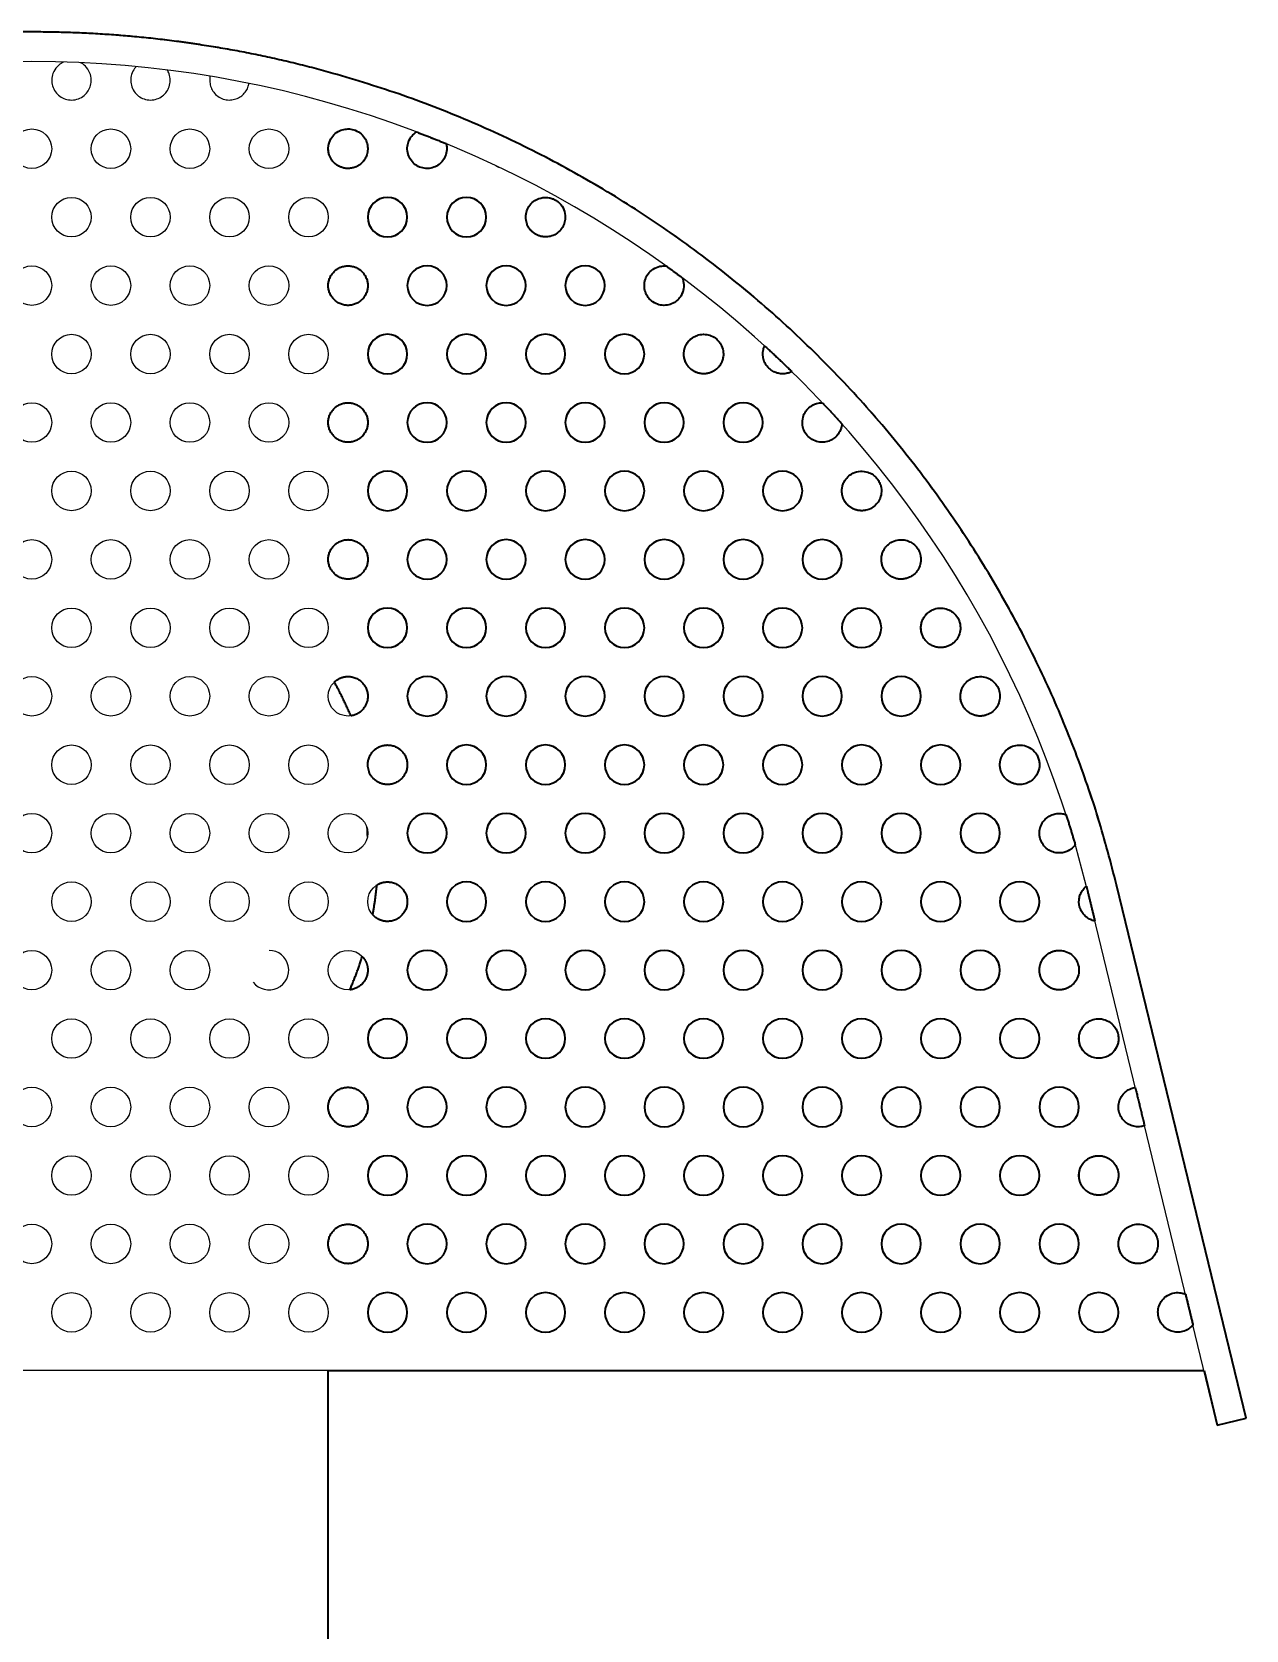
# Model space of a CAD drawing. Header units: millimetres. Extents: x -11 to 757, y -314 to 324.
# Drawn here: x 614.3 to 675.8, y 242.6 to 323.5 of the extents above; entities that cross this region are included whole.
import ezdxf

# ---------------------------------------------------------------- set-up
doc = ezdxf.new("R2010")
doc.units = ezdxf.units.MM
doc.layers.add('Blocks', color=7, linetype='Continuous')
doc.layers.add('Blocks$Inner', color=7, linetype='Continuous', lineweight=25, true_color=0x007f00)
doc.layers.add('Blocks$Outline', color=7, linetype='Continuous', lineweight=35, true_color=0xff3f3f)

# ---------------------------------------------------------------- blocks, each defined once
blk = doc.blocks.new('Anagram Table Lamp Side')
at = {"layer": 'Blocks$Inner'}
for points in [[(202.184, 280.336), (208.03, 256.269), (208.738, 253.354), (207.28, 253), (206.572, 255.915), (200.726, 279.982)], [(206.611, 255.757), (204.553, 255.757), (90.008, 255.757), (87.95, 255.757)], [(162.28, 255.757), (162.28, 62), (148.78, 62)]]:
    blk.add_lwpolyline(points, dxfattribs=at)
for centre in [(147.28, 317.592), (151.28, 317.592), (155.28, 317.592), (159.28, 317.592), (149.28, 314.127), (153.28, 314.127), (157.28, 314.127), (161.28, 314.127), (165.28, 314.127), (169.28, 314.127), (147.28, 310.663), (151.28, 310.663), (155.28, 310.663), (159.28, 310.663), (163.28, 310.663), (167.28, 310.663), (171.28, 310.663), (175.28, 310.663), (149.28, 307.199), (153.28, 307.199), (157.28, 307.199), (161.28, 307.199), (165.28, 307.199), (169.28, 307.199), (173.28, 307.199), (177.28, 307.199), (147.28, 303.735), (151.28, 303.735), (155.28, 303.735), (159.28, 303.735), (163.28, 303.735), (167.28, 303.735), (171.28, 303.735), (175.28, 303.735), (179.28, 303.735), (183.28, 303.735), (149.28, 300.271), (153.28, 300.271), (157.28, 300.271), (161.28, 300.271), (165.28, 300.271), (169.28, 300.271), (173.28, 300.271), (177.28, 300.271), (181.28, 300.271), (185.28, 300.271), (147.28, 296.807), (151.28, 296.807), (155.28, 296.807), (159.28, 296.807), (163.28, 296.807), (167.28, 296.807), (171.28, 296.807), (175.28, 296.807), (179.28, 296.807), (183.28, 296.807), (187.28, 296.807), (149.28, 293.343), (153.28, 293.343), (157.28, 293.343), (161.28, 293.343), (165.28, 293.343), (169.28, 293.343), (173.28, 293.343), (177.28, 293.343), (181.28, 293.343), (185.28, 293.343), (189.28, 293.343), (147.28, 289.879), (151.28, 289.879), (155.28, 289.879), (159.28, 289.879), (163.28, 289.879), (167.28, 289.879), (171.28, 289.879), (175.28, 289.879), (179.28, 289.879), (183.28, 289.879), (187.28, 289.879), (191.28, 289.879), (149.28, 286.415), (153.28, 286.415), (157.28, 286.415), (161.28, 286.415), (165.28, 286.415), (169.28, 286.415), (173.28, 286.415), (177.28, 286.415), (181.28, 286.415), (185.28, 286.415), (189.28, 286.415), (193.28, 286.415), (147.28, 282.951), (151.28, 282.951), (155.28, 282.951), (159.28, 282.951), (163.28, 282.951), (167.28, 282.951), (171.28, 282.951), (175.28, 282.951), (179.28, 282.951), (183.28, 282.951), (187.28, 282.951), (191.28, 282.951), (195.28, 282.951), (149.28, 279.486), (153.28, 279.486), (157.28, 279.486), (161.28, 279.486), (165.28, 279.486), (169.28, 279.486), (173.28, 279.486), (177.28, 279.486), (181.28, 279.486), (185.28, 279.486), (189.28, 279.486), (193.28, 279.486), (197.28, 279.486), (147.28, 276.022), (151.28, 276.022), (155.28, 276.022), (163.28, 276.022), (167.28, 276.022), (171.28, 276.022), (175.28, 276.022), (179.28, 276.022), (183.28, 276.022), (187.28, 276.022), (191.28, 276.022), (195.28, 276.022), (149.28, 272.558), (153.28, 272.558), (157.28, 272.558), (161.28, 272.558), (165.28, 272.558), (169.28, 272.558), (173.28, 272.558), (177.28, 272.558), (181.28, 272.558), (185.28, 272.558), (189.28, 272.558), (193.28, 272.558), (197.28, 272.558), (147.28, 269.094), (151.28, 269.094), (155.28, 269.094), (159.28, 269.094), (163.28, 269.094), (167.28, 269.094), (171.28, 269.094), (175.28, 269.094), (179.28, 269.094), (183.28, 269.094), (187.28, 269.094), (191.28, 269.094), (195.28, 269.094), (199.28, 269.094), (149.28, 265.63), (153.28, 265.63), (157.28, 265.63), (161.28, 265.63), (165.28, 265.63), (169.28, 265.63), (173.28, 265.63), (177.28, 265.63), (181.28, 265.63), (185.28, 265.63), (189.28, 265.63), (193.28, 265.63), (197.28, 265.63), (147.28, 262.166), (151.28, 262.166), (155.28, 262.166), (159.28, 262.166), (163.28, 262.166), (167.28, 262.166), (171.28, 262.166), (175.28, 262.166), (179.28, 262.166), (183.28, 262.166), (187.28, 262.166), (191.28, 262.166), (195.28, 262.166), (199.28, 262.166), (149.28, 258.702), (153.28, 258.702), (157.28, 258.702), (161.28, 258.702), (165.28, 258.702), (169.28, 258.702), (173.28, 258.702), (177.28, 258.702), (181.28, 258.702), (185.28, 258.702), (189.28, 258.702), (193.28, 258.702), (197.28, 258.702), (201.28, 258.702)]:
    blk.add_circle(centre, 1, dxfattribs=at)
at = {"layer": 'Blocks$Inner', "extrusion": (0, 0, -1)}
blk.add_arc((-147.28, 267), 56.5, 13.65302, 166.34698, dxfattribs=at)
at = {"layer": 'Blocks$Inner'}
for centre, radius, start, end in [((147.28, 267), 55, 13.65302, 166.34698), ((163.28, 317.592), 1, 166.50423, 338.39577), ((173.28, 314.127), 1, 206.87813, 275.3512), ((181.28, 307.199), 1, 119.77134, 339.78042), ((189.28, 300.271), 1, 164.36678, 272.40344), ((191.28, 296.807), 1, 133.01935, 295.21043), ((193.28, 293.343), 1, 120.8492, 298.74775), ((195.28, 289.879), 1, 126.01472, 284.95395), ((197.28, 286.415), 1, 151.20193, 251.23969), ((147.28, 282.004), 17, 2.56929, 4.19914), ((159.28, 276.022), 1, 217.5707, 89.46977), ((199.28, 276.022), 1, 83.79289, 303.51315), ((201.28, 272.558), 1, 155.47456, 231.83147), ((201.28, 265.63), 1, 45.52245, 341.78359), ((203.28, 262.166), 1, 119.70808, 267.59795)]:
    blk.add_arc(centre, radius, start, end, dxfattribs=at)
for points, knots in [([(148.89, 321.976), (148.872, 321.969), (148.821, 321.949), (148.545, 321.774), (148.341, 321.46), (148.264, 321.104), (148.303, 320.771), (148.447, 320.471), (148.68, 320.235), (148.971, 320.086), (149.302, 320.037), (149.636, 320.101), (149.929, 320.27), (150.143, 320.518), (150.262, 320.801), (150.297, 321.121), (150.212, 321.485), (150.005, 321.777), (149.777, 321.926), (149.747, 321.94), (149.737, 321.945)], [0, 0, 0, 0, 0.052314, 0.143649, 0.225897, 0.282586, 0.329569, 0.376745, 0.419618, 0.462797, 0.507588, 0.552975, 0.598296, 0.642616, 0.685278, 0.728964, 0.792405, 0.882811, 0.961192, 1, 1, 1, 1]), ([(152.557, 321.746), (152.545, 321.735), (152.517, 321.707), (152.353, 321.483), (152.267, 321.148), (152.293, 320.806), (152.43, 320.492), (152.666, 320.245), (152.955, 320.092), (153.28, 320.038), (153.608, 320.092), (153.896, 320.246), (154.11, 320.472), (154.251, 320.753), (154.301, 321.091), (154.233, 321.402), (154.147, 321.555), (154.14, 321.567), (154.138, 321.571)], [0, 0, 0, 0, 0.076555, 0.180659, 0.255299, 0.312312, 0.369691, 0.419282, 0.467155, 0.516215, 0.565974, 0.615416, 0.663626, 0.711717, 0.776833, 0.867901, 0.962489, 1, 1, 1, 1]), ([(156.301, 321.255), (156.295, 321.234), (156.285, 321.196), (156.273, 320.933), (156.353, 320.648), (156.513, 320.391), (156.747, 320.191), (157.033, 320.071), (157.332, 320.043), (157.617, 320.1), (157.862, 320.228), (158.07, 320.42), (158.216, 320.667), (158.262, 320.858), (158.265, 320.882), (158.267, 320.892)], [0, 0, 0, 0, 0.127619, 0.2328, 0.307364, 0.369301, 0.431468, 0.488311, 0.543928, 0.599494, 0.655351, 0.713722, 0.798221, 0.913877, 1, 1, 1, 1]), ([(164.21, 317.223), (164.236, 317.308), (164.292, 317.489), (164.276, 317.787), (164.17, 318.087), (163.96, 318.353), (163.668, 318.534), (163.352, 318.604), (163.05, 318.58), (162.756, 318.464), (162.498, 318.246), (162.358, 318.006), (162.317, 317.859), (162.308, 317.825)], [4.000073, 4.000073, 4.000073, 4.000073, 4.079022, 4.169666, 4.266878, 4.373808, 4.47998, 4.571634, 4.658495, 4.75533, 4.863242, 4.968222, 5.000073, 5.000073, 5.000073, 5.000073]), ([(166.749, 318.439), (166.735, 318.431), (166.705, 318.413), (166.515, 318.259), (166.345, 317.995), (166.263, 317.655), (166.3, 317.309), (166.453, 316.999), (166.685, 316.767), (166.978, 316.619), (167.307, 316.574), (167.629, 316.636), (167.901, 316.789), (168.118, 317.016), (168.265, 317.322), (168.293, 317.637), (168.254, 317.823), (168.249, 317.841), (168.247, 317.847)], [0, 0, 0, 0, 0.076891, 0.163361, 0.244581, 0.30368, 0.363208, 0.413874, 0.461899, 0.510989, 0.56088, 0.610565, 0.659086, 0.707268, 0.771302, 0.86043, 0.953083, 1, 1, 1, 1]), ([(170.769, 316.732), (170.77, 316.731), (170.772, 316.73), (170.787, 316.722), (170.807, 316.71), (170.829, 316.699), (170.852, 316.688), (170.874, 316.678), (170.896, 316.668), (170.917, 316.66), (170.935, 316.653), (170.937, 316.652), (170.938, 316.652)], [0, 0, 0, 0, 0.131411, 0.263809, 0.356693, 0.430687, 0.505189, 0.568728, 0.632258, 0.727682, 0.861091, 1, 1, 1, 1]), ([(173.374, 313.132), (173.42, 313.138), (173.576, 313.159), (173.823, 313.267), (174.06, 313.477), (174.216, 313.736), (174.299, 314.058), (174.263, 314.418), (174.12, 314.698), (173.941, 314.885), (173.796, 314.991), (173.624, 315.073), (173.399, 315.132), (173.094, 315.132), (172.76, 315.011), (172.484, 314.763), (172.32, 314.464), (172.263, 314.138), (172.303, 313.865), (172.367, 313.723), (172.388, 313.675)], [2.19508, 2.19508, 2.19508, 2.19508, 2.219333, 2.277314, 2.332529, 2.386786, 2.446033, 2.534706, 2.624987, 2.657648, 2.69067, 2.71954, 2.755743, 2.824503, 2.921792, 2.993967, 3.05364, 3.113555, 3.168041, 3.19508, 3.19508, 3.19508, 3.19508]), ([(179.385, 311.658), (179.365, 311.661), (179.314, 311.667), (178.996, 311.65), (178.667, 311.481), (178.427, 311.218), (178.294, 310.914), (178.265, 310.586), (178.344, 310.265), (178.519, 309.988), (178.779, 309.776), (179.098, 309.661), (179.434, 309.657), (179.741, 309.758), (179.985, 309.935), (180.183, 310.191), (180.302, 310.55), (180.271, 310.876), (180.205, 311.046), (180.199, 311.059), (180.198, 311.062)], [0, 0, 0, 0, 0.058032, 0.152342, 0.232123, 0.288353, 0.335369, 0.38255, 0.426082, 0.470247, 0.515918, 0.562075, 0.608028, 0.652698, 0.696046, 0.741606, 0.810992, 0.910046, 0.973589, 1, 1, 1, 1]), ([(182.219, 306.854), (182.239, 306.923), (182.29, 307.092), (182.28, 307.383), (182.171, 307.695), (181.958, 307.96), (181.674, 308.138), (181.354, 308.214), (181.044, 308.19), (180.863, 308.105), (180.784, 308.067)], [3.839883, 3.839883, 3.839883, 3.839883, 3.928156, 4.055745, 4.192518, 4.331602, 4.46409, 4.595545, 4.733451, 4.839883, 4.839883, 4.839883, 4.839883]), ([(184.37, 307.613), (184.361, 307.595), (184.345, 307.565), (184.28, 307.343), (184.276, 307.086), (184.34, 306.825), (184.474, 306.586), (184.667, 306.396), (184.887, 306.269), (185.118, 306.204), (185.365, 306.193), (185.603, 306.244), (185.727, 306.305), (185.74, 306.311), (185.744, 306.313)], [0, 0, 0, 0, 0.14481, 0.252747, 0.332226, 0.398168, 0.46437, 0.524428, 0.582539, 0.641617, 0.705102, 0.799538, 0.928651, 1, 1, 1, 1]), ([(187.294, 304.735), (187.275, 304.736), (187.231, 304.738), (186.938, 304.699), (186.633, 304.521), (186.405, 304.257), (186.28, 303.935), (186.273, 303.591), (186.372, 303.278), (186.565, 303.01), (186.839, 302.817), (187.158, 302.725), (187.476, 302.739), (187.756, 302.84), (188.013, 303.029), (188.213, 303.314), (188.276, 303.602), (188.277, 303.645), (188.278, 303.663)], [0, 0, 0, 0, 0.0746322, 0.1769708, 0.2511945, 0.3073561, 0.363897, 0.4124081, 0.4589754, 0.5068348, 0.5555527, 0.6041596, 0.6516173, 0.6980948, 0.7473228, 0.8238222, 0.9269519, 1, 1, 1, 1]), ([(189.322, 299.272), (189.381, 299.277), (189.546, 299.293), (189.797, 299.397), (190.034, 299.591), (190.204, 299.847), (190.295, 300.166), (190.276, 300.478), (190.167, 300.755), (190.026, 300.952), (189.83, 301.12), (189.562, 301.25), (189.215, 301.293), (188.859, 301.202), (188.57, 300.998), (188.396, 300.768), (188.339, 300.603), (188.317, 300.541)], [1.8855953, 1.8855953, 1.8855953, 1.8855953, 1.9229631, 1.9906834, 2.0556756, 2.1246559, 2.2045236, 2.2977918, 2.3500156, 2.4026869, 2.4479641, 2.5163524, 2.6102846, 2.7047721, 2.7742294, 2.8438932, 2.8855953, 2.8855953, 2.8855953, 2.8855953]), ([(191.706, 295.902), (191.739, 295.919), (191.862, 295.982), (192.046, 296.141), (192.213, 296.403), (192.296, 296.718), (192.271, 297.043), (192.146, 297.336), (191.958, 297.56), (191.715, 297.723), (191.419, 297.815), (191.081, 297.807), (190.79, 297.697), (190.648, 297.579), (190.598, 297.538)], [3.830768, 3.830768, 3.830768, 3.830768, 3.861685, 3.948097, 4.035292, 4.131224, 4.235973, 4.317793, 4.399765, 4.479621, 4.57043, 4.673991, 4.775917, 4.830768, 4.830768, 4.830768, 4.830768]), ([(193.761, 292.466), (193.781, 292.477), (193.887, 292.539), (194.059, 292.692), (194.222, 292.959), (194.298, 293.279), (194.262, 293.619), (194.116, 293.922), (193.898, 294.148), (193.627, 294.299), (193.304, 294.361), (192.999, 294.32), (192.83, 294.233), (192.768, 294.201)], [3.104915, 3.104915, 3.104915, 3.104915, 3.125462, 3.219747, 3.315636, 3.420651, 3.53212, 3.634888, 3.72645, 3.82177, 3.928985, 4.039798, 4.104915, 4.104915, 4.104915, 4.104915]), ([(195.539, 288.913), (195.627, 288.944), (195.81, 289.01), (196.039, 289.205), (196.212, 289.469), (196.297, 289.794), (196.266, 290.141), (196.126, 290.439), (195.927, 290.659), (195.672, 290.817), (195.352, 290.896), (195.004, 290.861), (194.785, 290.755), (194.694, 290.689), (194.692, 290.688)], [3.7740127, 3.7740127, 3.7740127, 3.7740127, 3.8515709, 3.9356626, 4.0250634, 4.1248716, 4.2281942, 4.3162489, 4.3931537, 4.477279, 4.5759971, 4.6795372, 4.7726547, 4.7740127, 4.7740127, 4.7740127, 4.7740127]), ([(196.959, 285.468), (197.021, 285.451), (197.186, 285.405), (197.464, 285.416), (197.753, 285.517), (198, 285.697), (198.194, 285.961), (198.284, 286.255), (198.282, 286.535), (198.229, 286.755), (198.128, 286.963), (197.952, 287.176), (197.69, 287.349), (197.357, 287.432), (197.005, 287.397), (196.691, 287.247), (196.498, 287.053), (196.423, 286.929), (196.404, 286.896)], [1.7459884, 1.7459884, 1.7459884, 1.7459884, 1.7851152, 1.8505123, 1.9130823, 1.9789706, 2.0551954, 2.1458582, 2.198182, 2.2408692, 2.2836905, 2.3376477, 2.4204716, 2.5067918, 2.5819208, 2.6574869, 2.7228837, 2.7459884, 2.7459884, 2.7459884, 2.7459884]), ([(199.623, 283.89), (199.607, 283.896), (199.575, 283.909), (199.336, 283.964), (199.023, 283.936), (198.704, 283.791), (198.454, 283.549), (198.304, 283.237), (198.264, 282.911), (198.329, 282.589), (198.496, 282.302), (198.744, 282.086), (199.033, 281.966), (199.324, 281.939), (199.635, 281.997), (199.901, 282.147), (200.064, 282.324), (200.082, 282.352), (200.091, 282.365)], [0, 0, 0, 0, 0.076634, 0.162181, 0.243629, 0.302685, 0.362173, 0.412741, 0.4606, 0.509532, 0.55929, 0.608872, 0.6573, 0.705261, 0.757089, 0.84012, 0.926258, 1, 1, 1, 1]), ([(200.368, 279.895), (200.342, 279.828), (200.29, 279.693), (200.271, 279.436), (200.317, 279.184), (200.418, 278.963), (200.557, 278.785), (200.738, 278.636), (200.944, 278.537), (201.068, 278.509), (201.081, 278.507), (201.085, 278.506)], [1, 1, 1, 1, 1.0984, 1.197231, 1.289031, 1.376227, 1.464625, 1.560015, 1.701849, 1.895439, 2, 2, 2, 2]), ([(200.656, 280.268), (200.646, 280.259), (200.626, 280.243), (200.49, 280.12), (200.403, 279.96), (200.368, 279.895)], [0, 0, 0, 0, 0.393102, 0.754907, 1, 1, 1, 1]), ([(199.833, 275.189), (199.918, 275.258), (200.088, 275.396), (200.243, 275.693), (200.3, 276.025), (200.242, 276.358), (200.082, 276.649), (199.84, 276.873), (199.591, 276.986), (199.434, 277.01), (199.389, 277.016)], [4.834842, 4.834842, 4.834842, 4.834842, 4.968081, 5.101035, 5.239839, 5.376539, 5.506657, 5.639688, 5.779048, 5.834842, 5.834842, 5.834842, 5.834842]), ([(200.662, 271.772), (200.752, 271.714), (200.932, 271.598), (201.248, 271.544), (201.549, 271.58), (201.849, 271.712), (202.102, 271.95), (202.24, 272.228), (202.284, 272.48), (202.28, 272.668), (202.245, 272.838), (202.179, 273.013), (202.041, 273.231), (201.798, 273.44), (201.458, 273.565), (201.089, 273.56), (200.763, 273.436), (200.51, 273.225), (200.414, 273.051), (200.371, 272.973)], [2.332679, 2.332679, 2.332679, 2.332679, 2.390159, 2.447717, 2.503712, 2.562333, 2.646605, 2.73237, 2.776295, 2.812486, 2.840685, 2.86885, 2.914936, 2.999456, 3.089379, 3.157331, 3.225717, 3.284619, 3.332679, 3.332679, 3.332679, 3.332679]), ([(203.131, 270.083), (203.109, 270.081), (203.069, 270.077), (202.815, 269.996), (202.571, 269.818), (202.385, 269.574), (202.281, 269.278), (202.273, 268.963), (202.359, 268.669), (202.524, 268.419), (202.744, 268.235), (203.009, 268.118), (203.304, 268.079), (203.55, 268.127), (203.584, 268.14), (203.601, 268.147)], [0, 0, 0, 0, 0.123796, 0.228152, 0.30172, 0.362834, 0.424174, 0.48031, 0.5354, 0.590517, 0.645623, 0.702108, 0.779546, 0.886114, 1, 1, 1, 1]), ([(202.23, 265.317), (202.255, 265.428), (202.304, 265.648), (202.234, 265.985), (202.105, 266.214), (202.004, 266.319), (201.981, 266.344)], [6.170732, 6.170732, 6.170732, 6.170732, 6.473691, 6.776644, 7.079109, 7.170732, 7.170732, 7.170732, 7.170732]), ([(203.239, 261.167), (203.342, 261.172), (203.549, 261.182), (203.831, 261.314), (204.067, 261.521), (204.227, 261.793), (204.292, 262.094), (204.269, 262.384), (204.174, 262.64), (204.014, 262.864), (203.779, 263.053), (203.464, 263.17), (203.102, 263.177), (202.886, 263.08), (202.785, 263.034)], [2.581165, 2.581165, 2.581165, 2.581165, 2.6617, 2.742138, 2.825746, 2.920176, 3.00539, 3.075825, 3.14638, 3.215929, 3.298432, 3.396813, 3.495528, 3.581165, 3.581165, 3.581165, 3.581165]), ([(205.672, 259.622), (205.657, 259.629), (205.626, 259.644), (205.391, 259.711), (205.078, 259.7), (204.752, 259.573), (204.49, 259.347), (204.322, 259.044), (204.263, 258.721), (204.309, 258.396), (204.459, 258.1), (204.695, 257.87), (204.977, 257.734), (205.266, 257.689), (205.578, 257.729), (205.85, 257.862), (206.021, 258.026), (206.041, 258.052), (206.05, 258.064)], [0, 0, 0, 0, 0.076745, 0.163496, 0.244061, 0.302913, 0.362186, 0.412727, 0.460711, 0.509735, 0.559547, 0.609187, 0.65772, 0.705794, 0.757631, 0.840435, 0.926329, 1, 1, 1, 1])]:
    blk.add_open_spline(points, degree=3, knots=knots, dxfattribs=at)
at = {"layer": 'Blocks$Outline'}
for points in [[(208.03, 256.269), (202.184, 280.336)], [(162.28, 255.757), (204.553, 255.757)], [(162.28, 62), (162.28, 255.757)], [(204.553, 255.757), (206.611, 255.757)], [(206.611, 255.757), (207.28, 253)], [(208.738, 253.354), (208.03, 256.269)], [(207.28, 253), (208.738, 253.354)]]:
    blk.add_lwpolyline(points, dxfattribs=at)
at = {"layer": 'Blocks$Outline', "extrusion": (0, 0, -1)}
for centre in [(-165.28, 314.127), (-169.28, 314.127), (-167.28, 310.663), (-171.28, 310.663), (-175.28, 310.663), (-165.28, 307.199), (-169.28, 307.199), (-173.28, 307.199), (-177.28, 307.199), (-167.28, 303.735), (-171.28, 303.735), (-175.28, 303.735), (-179.28, 303.735), (-183.28, 303.735), (-165.28, 300.271), (-169.28, 300.271), (-173.28, 300.271), (-177.28, 300.271), (-181.28, 300.271), (-185.28, 300.271), (-167.28, 296.807), (-171.28, 296.807), (-175.28, 296.807), (-179.28, 296.807), (-183.28, 296.807), (-187.28, 296.807), (-165.28, 293.343), (-169.28, 293.343), (-173.28, 293.343), (-177.28, 293.343), (-181.28, 293.343), (-185.28, 293.343), (-189.28, 293.343), (-167.28, 289.879), (-171.28, 289.879), (-175.28, 289.879), (-179.28, 289.879), (-183.28, 289.879), (-187.28, 289.879), (-191.28, 289.879), (-169.28, 286.415), (-173.28, 286.415), (-177.28, 286.415), (-181.28, 286.415), (-185.28, 286.415), (-189.28, 286.415), (-193.28, 286.415), (-167.28, 282.951), (-171.28, 282.951), (-175.28, 282.951), (-179.28, 282.951), (-183.28, 282.951), (-187.28, 282.951), (-191.28, 282.951), (-195.28, 282.951), (-169.28, 279.486), (-173.28, 279.486), (-177.28, 279.486), (-181.28, 279.486), (-185.28, 279.486), (-189.28, 279.486), (-193.28, 279.486), (-197.28, 279.486), (-167.28, 276.022), (-171.28, 276.022), (-175.28, 276.022), (-179.28, 276.022), (-183.28, 276.022), (-187.28, 276.022), (-191.28, 276.022), (-195.28, 276.022), (-165.28, 272.558), (-169.28, 272.558), (-173.28, 272.558), (-177.28, 272.558), (-181.28, 272.558), (-185.28, 272.558), (-189.28, 272.558), (-193.28, 272.558), (-197.28, 272.558), (-167.28, 269.094), (-171.28, 269.094), (-175.28, 269.094), (-179.28, 269.094), (-183.28, 269.094), (-187.28, 269.094), (-191.28, 269.094), (-195.28, 269.094), (-199.28, 269.094), (-165.28, 265.63), (-169.28, 265.63), (-173.28, 265.63), (-177.28, 265.63), (-181.28, 265.63), (-185.28, 265.63), (-189.28, 265.63), (-193.28, 265.63), (-197.28, 265.63), (-167.28, 262.166), (-171.28, 262.166), (-175.28, 262.166), (-179.28, 262.166), (-183.28, 262.166), (-187.28, 262.166), (-191.28, 262.166), (-195.28, 262.166), (-199.28, 262.166), (-165.28, 258.702), (-169.28, 258.702), (-173.28, 258.702), (-177.28, 258.702), (-181.28, 258.702), (-185.28, 258.702), (-189.28, 258.702), (-193.28, 258.702), (-197.28, 258.702), (-201.28, 258.702)]:
    blk.add_circle(centre, 1, dxfattribs=at)
at = {"layer": 'Blocks$Outline'}
for points, weights, knots in [([(162.28, 321.472), (154.917, 323.5), (147.28, 323.5), (139.643, 323.5), (132.28, 321.472)], [0.929307737359, 0.955318485132, 1, 0.955318485132, 0.929307737359], [59.556845, 59.556845, 59.556845, 75.2866, 75.2866, 91.016356, 91.016356, 91.016356]), ([(164.21, 317.223), (163.867, 316.357), (162.979, 316.638), (162.28, 316.859), (162.28, 317.592)], [1, 0.73167637979, 1, 0.77617942549, 0.925756090737], [-3.000073, -3.000073, -3.000073, -1.500037, -1.500037, -0.24879, -0.24879, -0.24879]), ([(162.28, 310.663), (162.28, 311.663), (163.28, 311.663), (164.28, 311.663), (164.28, 310.663)], [0.999999365005, 0.707107098685, 1, 0.707106781187, 1], [-3.141591, -3.141591, -3.141591, -1.570796, -1.570796, 0, 0, 0]), ([(164.28, 310.663), (164.28, 309.663), (163.28, 309.663), (162.28, 309.663), (162.28, 310.663)], [1, 0.707106781187, 1, 0.707106781187, 1], [-6.283185, -6.283185, -6.283185, -4.712389, -4.712389, -3.141593, -3.141593, -3.141593]), ([(182.219, 306.854), (182.039, 306.365), (181.536, 306.232), (181.032, 306.1), (180.635, 306.436), (180.237, 306.772), (180.285, 307.29), (180.332, 307.809), (180.784, 308.067)], [1, 0.887001683868, 1, 0.887001683868, 1, 0.887001683868, 1, 0.887001683868, 1], [-3.839883, -3.839883, -3.839883, -2.879912, -2.879912, -1.919941, -1.919941, -0.959971, -0.959971, 0, 0, 0]), ([(162.28, 303.735), (162.28, 304.735), (163.28, 304.735), (164.28, 304.735), (164.28, 303.735)], [1, 0.707106781187, 1, 0.707106781187, 1], [-3.141593, -3.141593, -3.141593, -1.570796, -1.570796, 0, 0, 0]), ([(164.28, 303.735), (164.28, 302.735), (163.28, 302.735), (162.28, 302.735), (162.28, 303.735)], [1, 0.707106781187, 1, 0.707106781187, 1], [-6.283185, -6.283185, -6.283185, -4.712389, -4.712389, -3.141593, -3.141593, -3.141593]), ([(189.322, 299.272), (188.813, 299.251), (188.497, 299.65), (188.18, 300.05), (188.317, 300.541)], [1, 0.890933908928, 1, 0.890933908928, 1], [-1.885595, -1.885595, -1.885595, -0.942798, -0.942798, 0, 0, 0]), ([(162.28, 296.807), (162.28, 297.807), (163.28, 297.807), (164.28, 297.807), (164.28, 296.807)], [0.999999885895, 0.707106838239, 1, 0.707106781187, 1], [-3.141592, -3.141592, -3.141592, -1.570796, -1.570796, 0, 0, 0]), ([(191.706, 295.902), (190.932, 295.538), (190.453, 296.246), (189.973, 296.954), (190.598, 297.538)], [1, 0.759864216673, 1, 0.759864216673, 1], [-2.830768, -2.830768, -2.830768, -1.415384, -1.415384, 0, 0, 0]), ([(164.28, 296.807), (164.28, 295.807), (163.28, 295.807), (162.28, 295.807), (162.28, 296.807)], [1, 0.707106781187, 1, 0.707106781187, 1], [-6.283185, -6.283185, -6.283185, -4.712389, -4.712389, -3.141593, -3.141593, -3.141593]), ([(193.761, 292.466), (192.901, 291.994), (192.413, 292.846), (191.925, 293.698), (192.768, 294.201)], [1, 0.713560651053, 1, 0.713560651053, 1], [-3.104915, -3.104915, -3.104915, -1.552458, -1.552458, 0, 0, 0]), ([(162.583, 290.596), (162.874, 290.879), (163.28, 290.879), (164.28, 290.879), (164.28, 289.879)], [0.853595096874, 0.856024775511, 1, 0.707106781187, 1], [-2.34294, -2.34294, -2.34294, -1.570796, -1.570796, 0, 0, 0]), ([(195.539, 288.913), (194.735, 288.698), (194.378, 289.448), (194.02, 290.199), (194.692, 290.688)], [1, 0.769011379067, 1, 0.769011379067, 1], [-2.774013, -2.774013, -2.774013, -1.387006, -1.387006, 0, 0, 0]), ([(164.283, 286.34), (164.28, 286.377), (164.28, 286.415), (164.28, 287.415), (165.28, 287.415), (166.28, 287.415), (166.28, 286.415)], [0.971125061106, 0.984770662737, 1, 0.707106781187, 1, 0.707106781187, 1], [-3.223268, -3.223268, -3.223268, -3.141593, -3.141593, -1.570796, -1.570796, 0, 0, 0]), ([(166.28, 286.415), (166.28, 285.415), (165.28, 285.415), (164.621, 285.415), (164.361, 286.021)], [1, 0.707106781187, 1, 0.785441563304, 0.885231973222], [-6.283185, -6.283185, -6.283185, -4.712389, -4.712389, -3.561705, -3.561705, -3.561705]), ([(196.959, 285.468), (196.517, 285.618), (196.348, 286.053), (196.179, 286.488), (196.404, 286.896)], [1, 0.906238132702, 1, 0.906238132702, 1], [-1.745988, -1.745988, -1.745988, -0.872994, -0.872994, 0, 0, 0]), ([(164.743, 280.33), (164.989, 280.486), (165.28, 280.486), (166.28, 280.486), (166.28, 279.486)], [0.863823692726, 0.89233548601, 1, 0.707106781187, 1], [-2.148205, -2.148205, -2.148205, -1.570796, -1.570796, 0, 0, 0]), ([(166.28, 279.486), (166.28, 278.486), (165.28, 278.486), (164.83, 278.486), (164.532, 278.823)], [1, 0.707106781187, 1, 0.842825872309, 0.854339203587], [-6.283185, -6.283185, -6.283185, -4.712389, -4.712389, -3.869459, -3.869459, -3.869459]), ([(199.833, 275.189), (199.399, 274.902), (198.915, 275.091), (198.431, 275.281), (198.309, 275.786), (198.186, 276.291), (198.529, 276.682), (198.872, 277.073), (199.389, 277.016)], [1, 0.887292471557, 1, 0.887292471557, 1, 0.887292471557, 1, 0.887292471557, 1], [-3.834842, -3.834842, -3.834842, -2.876131, -2.876131, -1.917421, -1.917421, -0.95871, -0.95871, 0, 0, 0]), ([(162.28, 269.094), (162.28, 270.094), (163.28, 270.094), (164.28, 270.094), (164.28, 269.094)], [1, 0.707106781187, 1, 0.707106781187, 1], [-3.141593, -3.141593, -3.141593, -1.570796, -1.570796, 0, 0, 0]), ([(164.28, 269.094), (164.28, 268.094), (163.28, 268.094), (162.28, 268.094), (162.28, 269.094)], [1, 0.707106781187, 1, 0.707106781187, 1], [-6.283185, -6.283185, -6.283185, -4.712389, -4.712389, -3.141593, -3.141593, -3.141593]), ([(202.23, 265.317), (201.994, 264.601), (201.241, 264.631), (200.487, 264.661), (200.309, 265.394), (200.131, 266.127), (200.787, 266.5), (201.443, 266.872), (201.981, 266.344)], [1, 0.798292520794, 1, 0.798292520794, 1, 0.798292520794, 1, 0.798292520794, 1], [-5.170732, -5.170732, -5.170732, -3.878049, -3.878049, -2.585366, -2.585366, -1.292683, -1.292683, 0, 0, 0]), ([(162.28, 262.166), (162.28, 263.166), (163.28, 263.166), (164.28, 263.166), (164.28, 262.166)], [1, 0.707106781187, 1, 0.707106781187, 1], [-3.141593, -3.141593, -3.141593, -1.570796, -1.570796, 0, 0, 0]), ([(203.239, 261.167), (202.486, 261.198), (202.309, 261.93), (202.131, 262.661), (202.785, 263.034)], [1, 0.798924607996, 1, 0.798924607996, 1], [-2.581165, -2.581165, -2.581165, -1.290583, -1.290583, 0, 0, 0]), ([(164.28, 262.166), (164.28, 261.166), (163.28, 261.166), (162.28, 261.166), (162.28, 262.166)], [1, 0.707106781187, 1, 0.707106781187, 1], [-6.283185, -6.283185, -6.283185, -4.712389, -4.712389, -3.141593, -3.141593, -3.141593])]:
    blk.add_rational_spline(points, weights, degree=2, knots=knots, dxfattribs=at)
for points, weights in [([(202.184, 280.336), (194.336, 312.645), (162.28, 321.472)], [1, 0.830824445062, 0.929307737359]), ([(166.749, 318.439), (167.503, 318.154), (168.247, 317.847)], [0.914087039911, 0.912038176177, 0.910189061564]), ([(162.28, 317.592), (162.28, 317.71), (162.308, 317.825)], [0.925757205955, 0.95549778868, 1]), ([(162.28, 317.592), (162.28, 317.592), (162.28, 317.592)], [0.925756090737, 0.925756648343, 0.925757205955]), ([(173.374, 313.132), (172.696, 313.068), (172.388, 313.675)], [1, 0.826722017622, 1]), ([(179.385, 311.658), (179.794, 311.364), (180.198, 311.062)], [0.893483682416, 0.893307819758, 0.893206984696]), ([(162.28, 310.663), (162.28, 310.663), (162.28, 310.663)], [1, 0.999999682502, 0.999999365005]), ([(184.37, 307.613), (185.068, 306.975), (185.744, 306.313)], [0.894289730083, 0.894858075552, 0.895691565776]), ([(187.294, 304.735), (187.793, 304.206), (188.278, 303.663)], [0.898009183633, 0.898893281121, 0.899935676082]), ([(162.28, 296.807), (162.28, 296.807), (162.28, 296.807)], [1, 0.999999942948, 0.999999885895]), ([(163.422, 288.889), (163.049, 289.765), (162.583, 290.596)], [0.966108021692, 0.976928114163, 0.990780056232]), ([(164.28, 289.879), (164.28, 289.012), (163.422, 288.889)], [1, 0.735753386135, 0.948310388427]), ([(164.361, 286.021), (164.324, 286.181), (164.283, 286.34)], [0.939904476316, 0.940923938553, 0.942027139264]), ([(199.623, 283.89), (199.868, 283.131), (200.091, 282.365)], [0.976248279171, 0.980589847953, 0.985158033006]), ([(164.532, 278.823), (164.67, 279.572), (164.743, 280.33)], [0.93529836373, 0.93158963591, 0.929643154487]), ([(200.656, 280.268), (200.692, 280.125), (200.726, 279.982)], [0.998161016869, 0.999076520659, 1]), ([(163.372, 275.027), (163.732, 275.853), (164.004, 276.713)], [0.967535193597, 0.957315260846, 0.949703763797]), ([(164.004, 276.713), (164.28, 276.423), (164.28, 276.022)], [0.85367136204, 0.857709893729, 1]), ([(164.28, 276.022), (164.28, 275.11), (163.372, 275.027)], [1, 0.725841416679, 0.964927415209]), ([(200.662, 271.772), (200.044, 272.258), (200.371, 272.973)], [1, 0.786089389708, 1])]:
    blk.add_rational_spline(points, weights, degree=2, dxfattribs=at)
for points, knots in [([(162.308, 317.825), (162.317, 317.859), (162.358, 318.006), (162.498, 318.246), (162.756, 318.464), (163.05, 318.58), (163.352, 318.604), (163.668, 318.534), (163.96, 318.353), (164.17, 318.087), (164.276, 317.787), (164.292, 317.489), (164.236, 317.308), (164.21, 317.223)], [-1, -1, -1, -1, -0.968149, -0.863169, -0.755257, -0.658422, -0.571561, -0.479907, -0.373735, -0.266805, -0.169593, -0.078948, 0, 0, 0, 0]), ([(168.247, 317.847), (168.249, 317.841), (168.254, 317.823), (168.293, 317.637), (168.265, 317.322), (168.118, 317.016), (167.901, 316.789), (167.629, 316.636), (167.307, 316.574), (166.978, 316.619), (166.685, 316.767), (166.453, 316.999), (166.3, 317.309), (166.263, 317.655), (166.345, 317.995), (166.515, 318.259), (166.705, 318.413), (166.735, 318.431), (166.749, 318.439)], [-1, -1, -1, -1, -0.953083, -0.86043, -0.771302, -0.707268, -0.659086, -0.610565, -0.56088, -0.510989, -0.461899, -0.413874, -0.363208, -0.30368, -0.244581, -0.163361, -0.076891, 0, 0, 0, 0]), ([(172.388, 313.675), (172.367, 313.723), (172.303, 313.865), (172.263, 314.138), (172.32, 314.464), (172.484, 314.763), (172.76, 315.011), (173.094, 315.132), (173.399, 315.132), (173.624, 315.073), (173.796, 314.991), (173.941, 314.885), (174.12, 314.698), (174.263, 314.418), (174.299, 314.058), (174.216, 313.736), (174.06, 313.477), (173.823, 313.267), (173.576, 313.159), (173.42, 313.138), (173.374, 313.132)], [-1, -1, -1, -1, -0.972961, -0.918474, -0.85856, -0.798887, -0.726711, -0.629423, -0.560662, -0.52446, -0.49559, -0.462568, -0.429907, -0.339626, -0.250952, -0.191706, -0.137449, -0.082233, -0.024253, 0, 0, 0, 0]), ([(180.198, 311.062), (180.199, 311.059), (180.205, 311.046), (180.271, 310.876), (180.302, 310.55), (180.183, 310.191), (179.985, 309.935), (179.741, 309.758), (179.434, 309.657), (179.098, 309.661), (178.779, 309.776), (178.519, 309.988), (178.344, 310.265), (178.265, 310.586), (178.294, 310.914), (178.427, 311.218), (178.667, 311.481), (178.996, 311.65), (179.314, 311.667), (179.365, 311.661), (179.385, 311.658)], [-1, -1, -1, -1, -0.973589, -0.910046, -0.810992, -0.741606, -0.696046, -0.652698, -0.608028, -0.562075, -0.515918, -0.470247, -0.426082, -0.38255, -0.335369, -0.288353, -0.232123, -0.152342, -0.058032, 0, 0, 0, 0]), ([(180.784, 308.067), (180.863, 308.105), (181.044, 308.19), (181.354, 308.214), (181.674, 308.138), (181.958, 307.96), (182.171, 307.695), (182.28, 307.383), (182.29, 307.092), (182.239, 306.923), (182.219, 306.854)], [-1, -1, -1, -1, -0.893568, -0.755662, -0.624207, -0.49172, -0.352635, -0.215862, -0.088274, 0, 0, 0, 0]), ([(185.744, 306.313), (185.74, 306.311), (185.727, 306.305), (185.603, 306.244), (185.365, 306.193), (185.118, 306.204), (184.887, 306.269), (184.667, 306.396), (184.474, 306.586), (184.34, 306.825), (184.276, 307.086), (184.28, 307.343), (184.345, 307.565), (184.361, 307.595), (184.37, 307.613)], [-1, -1, -1, -1, -0.928651, -0.799538, -0.705102, -0.641617, -0.582539, -0.524428, -0.46437, -0.398168, -0.332226, -0.252747, -0.14481, 0, 0, 0, 0]), ([(188.278, 303.663), (188.277, 303.645), (188.276, 303.602), (188.213, 303.314), (188.013, 303.029), (187.756, 302.84), (187.476, 302.739), (187.158, 302.725), (186.839, 302.817), (186.565, 303.01), (186.372, 303.278), (186.273, 303.591), (186.28, 303.935), (186.405, 304.257), (186.633, 304.521), (186.938, 304.699), (187.231, 304.738), (187.275, 304.736), (187.294, 304.735)], [-1, -1, -1, -1, -0.9269519, -0.8238222, -0.7473228, -0.6980948, -0.6516173, -0.6041596, -0.5555527, -0.5068348, -0.4589754, -0.4124081, -0.363897, -0.3073561, -0.2511945, -0.1769708, -0.0746322, 0, 0, 0, 0]), ([(188.317, 300.541), (188.339, 300.603), (188.396, 300.768), (188.57, 300.998), (188.859, 301.202), (189.215, 301.293), (189.562, 301.25), (189.83, 301.12), (190.026, 300.952), (190.167, 300.755), (190.276, 300.478), (190.295, 300.166), (190.204, 299.847), (190.034, 299.591), (189.797, 299.397), (189.546, 299.293), (189.381, 299.277), (189.322, 299.272)], [-1, -1, -1, -1, -0.9582979, -0.8886341, -0.8191768, -0.7246893, -0.6307571, -0.5623688, -0.5170916, -0.4644203, -0.4121965, -0.3189283, -0.2390606, -0.1700803, -0.1050881, -0.0373678, 0, 0, 0, 0]), ([(190.598, 297.538), (190.648, 297.579), (190.79, 297.697), (191.081, 297.807), (191.419, 297.815), (191.715, 297.723), (191.958, 297.56), (192.146, 297.336), (192.271, 297.043), (192.296, 296.718), (192.213, 296.403), (192.046, 296.141), (191.862, 295.982), (191.739, 295.919), (191.706, 295.902)], [-1, -1, -1, -1, -0.945149, -0.843223, -0.739662, -0.648852, -0.568996, -0.487025, -0.405204, -0.300455, -0.204523, -0.117329, -0.030917, 0, 0, 0, 0]), ([(192.768, 294.201), (192.83, 294.233), (192.999, 294.32), (193.304, 294.361), (193.627, 294.299), (193.898, 294.148), (194.116, 293.922), (194.262, 293.619), (194.298, 293.279), (194.222, 292.959), (194.059, 292.692), (193.887, 292.539), (193.781, 292.477), (193.761, 292.466)], [-1, -1, -1, -1, -0.9348823, -0.8240693, -0.7168542, -0.6215344, -0.5299729, -0.4272049, -0.3157358, -0.2107205, -0.1148314, -0.0205471, 0, 0, 0, 0]), ([(194.692, 290.688), (194.694, 290.689), (194.785, 290.755), (195.004, 290.861), (195.352, 290.896), (195.672, 290.817), (195.927, 290.659), (196.126, 290.439), (196.266, 290.141), (196.297, 289.794), (196.212, 289.469), (196.039, 289.205), (195.81, 289.01), (195.627, 288.944), (195.539, 288.913)], [-1, -1, -1, -1, -0.998642, -0.905524, -0.801984, -0.703266, -0.619141, -0.542236, -0.454181, -0.350859, -0.251051, -0.16165, -0.077558, 0, 0, 0, 0]), ([(196.404, 286.896), (196.423, 286.929), (196.498, 287.053), (196.691, 287.247), (197.005, 287.397), (197.357, 287.432), (197.69, 287.349), (197.952, 287.176), (198.128, 286.963), (198.229, 286.755), (198.282, 286.535), (198.284, 286.255), (198.194, 285.961), (198, 285.697), (197.753, 285.517), (197.464, 285.416), (197.186, 285.405), (197.021, 285.451), (196.959, 285.468)], [-1, -1, -1, -1, -0.976895, -0.911498, -0.835932, -0.760803, -0.674483, -0.591659, -0.537702, -0.494881, -0.452194, -0.39987, -0.309207, -0.232982, -0.167094, -0.104524, -0.039127, 0, 0, 0, 0]), ([(200.091, 282.365), (200.082, 282.352), (200.064, 282.324), (199.901, 282.147), (199.635, 281.997), (199.324, 281.939), (199.033, 281.966), (198.744, 282.086), (198.496, 282.302), (198.329, 282.589), (198.264, 282.911), (198.304, 283.237), (198.454, 283.549), (198.704, 283.791), (199.023, 283.936), (199.336, 283.964), (199.575, 283.909), (199.607, 283.896), (199.623, 283.89)], [-1, -1, -1, -1, -0.926258, -0.84012, -0.757089, -0.705261, -0.6573, -0.608872, -0.55929, -0.509532, -0.4606, -0.412741, -0.362173, -0.302685, -0.243629, -0.162181, -0.076634, 0, 0, 0, 0]), ([(201.085, 278.506), (201.081, 278.507), (201.068, 278.509), (200.944, 278.537), (200.738, 278.636), (200.557, 278.785), (200.418, 278.963), (200.317, 279.184), (200.271, 279.436), (200.29, 279.693), (200.342, 279.828), (200.368, 279.895)], [-1, -1, -1, -1, -0.895439, -0.701849, -0.560015, -0.464625, -0.376227, -0.289031, -0.197231, -0.0984, 0, 0, 0, 0]), ([(200.368, 279.895), (200.403, 279.96), (200.49, 280.12), (200.626, 280.243), (200.646, 280.259), (200.656, 280.268)], [-1, -1, -1, -1, -0.754907, -0.393102, 0, 0, 0, 0]), ([(199.389, 277.016), (199.434, 277.01), (199.591, 276.986), (199.84, 276.873), (200.082, 276.649), (200.242, 276.358), (200.3, 276.025), (200.243, 275.693), (200.088, 275.396), (199.918, 275.258), (199.833, 275.189)], [-1, -1, -1, -1, -0.944206, -0.804846, -0.671815, -0.541697, -0.404997, -0.266193, -0.133239, 0, 0, 0, 0]), ([(200.371, 272.973), (200.414, 273.051), (200.51, 273.225), (200.763, 273.436), (201.089, 273.56), (201.458, 273.565), (201.798, 273.44), (202.041, 273.231), (202.179, 273.013), (202.245, 272.838), (202.28, 272.668), (202.284, 272.48), (202.24, 272.228), (202.102, 271.95), (201.849, 271.712), (201.549, 271.58), (201.248, 271.544), (200.932, 271.598), (200.752, 271.714), (200.662, 271.772)], [-1, -1, -1, -1, -0.95194, -0.893037, -0.824651, -0.7567, -0.666777, -0.582257, -0.53617, -0.508006, -0.479807, -0.443616, -0.399691, -0.313925, -0.229654, -0.171032, -0.115037, -0.057479, 0, 0, 0, 0]), ([(203.601, 268.147), (203.584, 268.14), (203.55, 268.127), (203.304, 268.079), (203.009, 268.118), (202.744, 268.235), (202.524, 268.419), (202.359, 268.669), (202.273, 268.963), (202.281, 269.278), (202.385, 269.574), (202.571, 269.818), (202.815, 269.996), (203.069, 270.077), (203.109, 270.081), (203.131, 270.083)], [-1, -1, -1, -1, -0.886114, -0.779546, -0.702108, -0.645623, -0.590517, -0.5354, -0.48031, -0.424174, -0.362834, -0.30172, -0.228152, -0.123796, 0, 0, 0, 0]), ([(201.981, 266.344), (202.004, 266.319), (202.105, 266.214), (202.234, 265.985), (202.304, 265.648), (202.255, 265.428), (202.23, 265.317)], [-1, -1, -1, -1, -0.908377, -0.605912, -0.302959, 0, 0, 0, 0]), ([(202.785, 263.034), (202.886, 263.08), (203.102, 263.177), (203.464, 263.17), (203.779, 263.053), (204.014, 262.864), (204.174, 262.64), (204.269, 262.384), (204.292, 262.094), (204.227, 261.793), (204.067, 261.521), (203.831, 261.314), (203.549, 261.182), (203.342, 261.172), (203.239, 261.167)], [-1, -1, -1, -1, -0.914362, -0.815648, -0.717266, -0.634764, -0.565215, -0.49466, -0.424225, -0.339011, -0.244581, -0.160973, -0.080535, 0, 0, 0, 0]), ([(206.05, 258.064), (206.041, 258.052), (206.021, 258.026), (205.85, 257.862), (205.578, 257.729), (205.266, 257.689), (204.977, 257.734), (204.695, 257.87), (204.459, 258.1), (204.309, 258.396), (204.263, 258.721), (204.322, 259.044), (204.49, 259.347), (204.752, 259.573), (205.078, 259.7), (205.391, 259.711), (205.626, 259.644), (205.657, 259.629), (205.672, 259.622)], [-1, -1, -1, -1, -0.926329, -0.840435, -0.757631, -0.705794, -0.65772, -0.609187, -0.559547, -0.509735, -0.460711, -0.412727, -0.362186, -0.302913, -0.244061, -0.163496, -0.076745, 0, 0, 0, 0])]:
    blk.add_open_spline(points, degree=3, knots=knots, dxfattribs=at)
for points in [[(200.726, 279.982), (201.085, 278.506)], [(203.131, 270.083), (203.601, 268.147)], [(205.672, 259.622), (206.05, 258.064)]]:
    blk.add_open_spline(points, degree=1, dxfattribs=at)

msp = doc.modelspace()

# ---------------------------------------------------------------- block references
at = {"layer": 'Blocks'}
msp.add_blockref('Anagram Table Lamp Side', (467.062, 0), dxfattribs=at)

doc.saveas('drawing.dxf')
